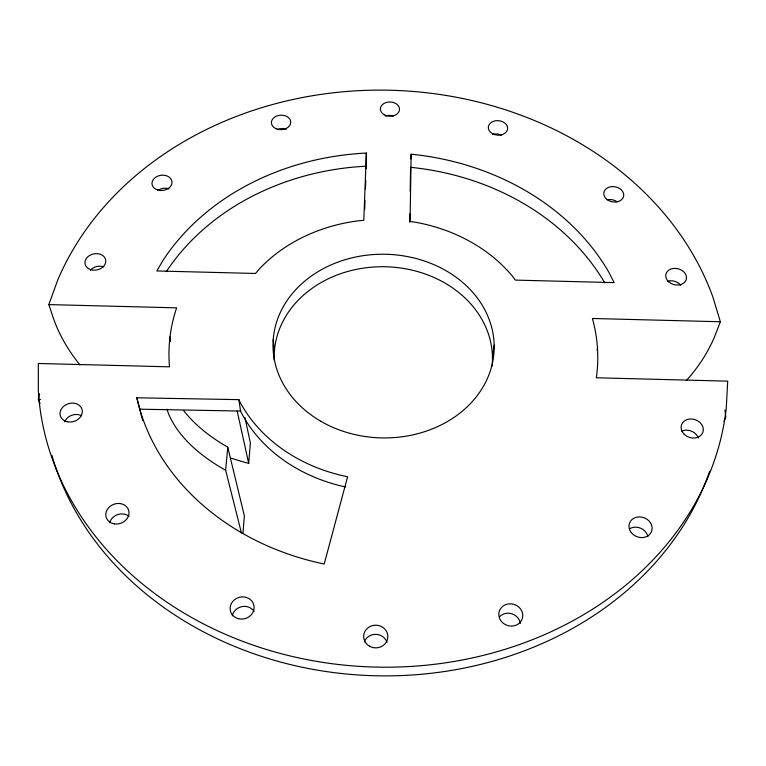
<?xml version="1.0" encoding="UTF-8"?>
<svg xmlns="http://www.w3.org/2000/svg" width="766" height="766" viewBox="0 0 766 766"><rect width="100%" height="100%" fill="white"/><g stroke="black" fill="none" stroke-linecap="round" stroke-linejoin="round"><path stroke-width="1.15" d="M366.215 168.587L366.349 153.056A250.606 208.802 1.3 0 0 163.139 260.162L156.839 270.963L255.538 273.472L259.243 269.096A157.116 130.574 1.3 0 1 357.971 220.857L363.802 220.33L366.349 153.056M409.686 222.274L409.82 213.906M410.193 191.213L410.576 167.314A247.303 207.107 1.3 0 1 604.776 282.884M411.15 154.196L410.078 221.508L415.871 222.332A157.116 130.574 1.3 0 1 511.908 275.54L515.374 280.107L614.169 282.625L608.443 271.518A250.606 208.802 1.3 0 0 411.15 154.196L410.949 158.964M364.693 209.175L365.009 200.816M365.459 188.876L365.765 180.517M48.842 304.59L176.62 307.855C170.234 326.747 167.735 346.969 169.506 366.837L38.338 363.477L38.3 390.296A344.978 288.514 1.3 0 0 375.081 667.071A344.978 288.514 1.3 0 0 726.292 407.952L727.7 381.142L596.341 377.782C599.175 358.028 597.777 337.691 592.405 318.484L720.356 321.749L712.763 296.662A344.978 288.514 1.3 0 0 390.555 90.254A344.978 288.514 1.3 0 0 57.756 279.944L48.842 304.59L52.902 316.77A338.754 197.992 1.5 0 0 80.009 364.961M242.966 533.021L244.373 515.911L227.761 447.181A216.864 117.198 1.5 0 1 183.85 410.844M230.566 458.011A338.754 197.992 1.5 0 0 248.701 463.392L250.377 443.007L244.957 417.489M241.443 533.012L225.644 470.228L227.761 447.181M492.452 356.994L494.166 345.179M597.116 350.502L597.557 347.821M40.062 403.586A351.91 187.488 1.5 0 1 38.377 399.431L39.392 393.667M720.356 321.749L715.741 333.717A338.754 197.992 1.5 0 1 686.422 380.51M136.827 397.784L238.877 399.651L239.844 401.738A157.116 130.574 1.3 0 0 347.611 476.758L324.19 564.035A250.606 208.802 1.3 0 1 136.827 397.784L139.872 409.197A247.303 207.107 1.3 0 0 142.773 420.534M139.872 409.197L240.553 411.045L241.501 413.113A155.058 129.531 1.3 0 0 345.59 486.985M38.377 399.431L40.512 399.488M166.998 409.207L168.415 413.544A219.21 115.149 1.5 0 0 225.644 470.228M237.211 411.198L248.701 463.392M238.877 399.651L240.553 411.045M169.908 336.877L170.483 341.569M724.981 410.097L725.823 417.087A351.91 187.488 1.5 0 1 723.956 421.156M273.213 339.52L274.391 351.403M274.238 360.355A109.155 91.116 1.3 0 1 385.767 266.769A109.155 91.116 1.3 0 1 492.117 365.937M166.289 271.7A247.303 207.107 1.3 0 1 366.301 166.193M709.603 471.31A340.391 286.111 1.3 0 1 375.56 675.765A340.391 286.111 1.3 0 1 51.964 455.502M499.365 616.965A11.892 10.915 18.3 0 1 511.784 613.758A11.892 10.915 18.3 0 1 520.344 623.39M158.217 190.246A9.92 7.593 -7.5 0 1 169.123 188.876M681.759 431.134A11.155 9.221 19.3 0 1 698.257 437.999M667.473 281.266A10.379 8.129 14 0 1 680.754 285.316M629.662 528.712A11.605 10.035 21.5 0 1 647.873 536.66M90.378 270.254A10.37 8.12 -11.3 0 1 103.841 266.884M492.576 134.404A9.565 7.191 5.3 0 1 501.519 135.285M385.346 116.116A9.479 7.095 1.3 0 1 393.418 116.02M277.235 129.607A9.565 7.191 -2.6 0 1 286.216 129.176M607.285 199.754A9.929 7.593 10.2 0 1 617.224 201.908M109.682 522.757A11.605 10.025 -18.9 0 1 117.763 514.56A11.605 10.025 -18.9 0 1 129.09 516.38M64.737 421.721A11.145 9.211 -16.6 0 1 81.56 415.708M232.251 615.912A11.892 10.906 -15.9 0 1 241.864 606.615A11.892 10.906 -15.9 0 1 254.149 611.46M364.281 641.965A11.911 11.212 1.1 0 1 375.876 634.353A11.911 11.212 1.1 0 1 387.041 642.55M320.81 421.262A110.601 91.843 1.3 0 0 493.831 354.198A110.601 91.843 1.3 0 0 336.121 262.795A110.601 91.843 1.3 0 0 320.81 421.262M67.226 421.721A11.308 9.288 -16.4 0 0 82.192 410.049A11.308 9.288 -16.4 0 0 64.114 405.913A11.308 9.288 -16.4 0 0 67.226 421.721M606.94 199.438A10.054 7.641 10.1 0 0 623.495 196.776A10.054 7.641 10.1 0 0 610.866 186.741A10.054 7.641 10.1 0 0 606.94 199.438M492.538 133.677A9.68 7.239 5.2 0 0 507.619 128.832A9.68 7.239 5.2 0 0 493.792 121.2A9.68 7.239 5.2 0 0 492.538 133.677M384.235 114.785A9.585 7.133 1.3 0 0 399.469 110.026A9.585 7.133 1.3 0 0 386.131 102.529A9.585 7.133 1.3 0 0 384.235 114.785M275.77 128.564A9.68 7.229 -2.5 0 0 290.735 122.637A9.68 7.229 -2.5 0 0 276.718 116.039A9.68 7.229 -2.5 0 0 275.77 128.564M157.834 190.045A10.044 7.641 -7.4 0 0 171.948 181.571A10.044 7.641 -7.4 0 0 156.168 176.927A10.044 7.641 -7.4 0 0 157.834 190.045M90.819 269.661A10.504 8.177 -11.2 0 0 105.756 260.517A10.504 8.177 -11.2 0 0 89.507 255.528A10.504 8.177 -11.2 0 0 90.819 269.661M669.206 282.233A10.513 8.187 13.9 0 0 686.298 279.351A10.513 8.187 13.9 0 0 672.883 268.54A10.513 8.187 13.9 0 0 669.206 282.233M238.58 618.727A12.065 11.021 -15.4 0 0 253.814 605.016A12.065 11.021 -15.4 0 0 233.956 600.199A12.065 11.021 -15.4 0 0 238.58 618.727M114.555 523.915A11.768 10.121 -18.5 0 0 128.554 510.041A11.768 10.121 -18.5 0 0 109.059 507.264A11.768 10.121 -18.5 0 0 114.555 523.915M501.5 621.513A12.065 11.03 17.9 0 0 521.981 619.455A12.065 11.03 17.9 0 0 508.892 603.876A12.065 11.03 17.9 0 0 501.5 621.513M684.067 434.121A11.318 9.307 19 0 0 702.834 432.388A11.318 9.307 19 0 0 689.716 419.031A11.318 9.307 19 0 0 684.067 434.121M631.213 532.494A11.777 10.14 21.1 0 0 651.138 532.36A11.777 10.14 21.1 0 0 639.294 516.887A11.777 10.14 21.1 0 0 631.213 532.494M369.499 646.217A12.093 11.337 1.1 0 0 387.845 636.795A12.093 11.337 1.1 0 0 369.93 626.578A12.093 11.337 1.1 0 0 369.499 646.217"/></g></svg>
